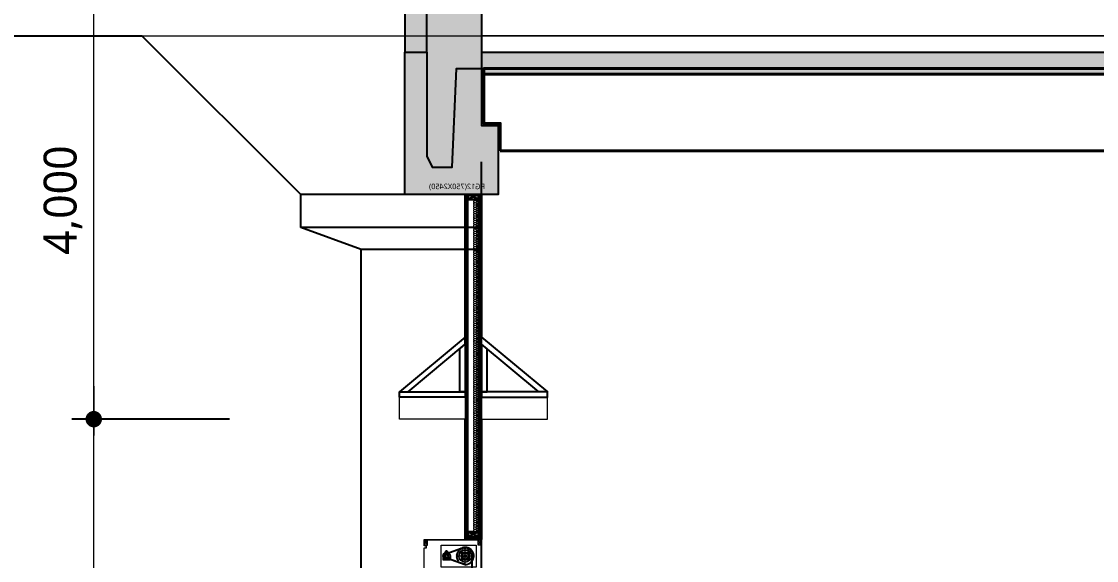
# Model space of a CAD drawing. Header units: millimetres. Extents: x 0 to 420000, y 0 to 297000.
# Drawn here: x 185313 to 195125, y 78660 to 83581 of the extents above; entities that cross this region are included whole.
import ezdxf
from ezdxf.enums import TextEntityAlignment as Align

# ---------------------------------------------------------------- set-up
doc = ezdxf.new("R2010")
doc.units = ezdxf.units.MM
doc.set_wipeout_variables(frame=1)
for name, pattern in [('CEN', [62, 60, -1, 0, -1]), ('CENTER', [2, 1.25, -0.25, 0.25, -0.25]), ('HIDDENX2', [0.75, 0.5, -0.25])]:
    doc.linetypes.add(name, pattern=pattern)
doc.layers.get('Defpoints').update_dxf_attribs({"color": 140})
for name, color, linetype in [('1', 3, 'Continuous'), ('3', 3, 'Continuous'), ('A-CONC-SOLD', 253, 'CEN'), ('CEN', 1, 'CEN'), ('SCREW2', 8, 'Continuous')]:
    doc.layers.add(name, color=color, linetype=linetype)
for name, color, linetype, lineweight in [('A-AXIS-LINE', 1, 'CEN', 15), ('A-CONC-LIN1', 2, 'Continuous', 40), ('A-CONC-LIN2', 7, 'Continuous', 25), ('A-ELEV-LIN2', 7, 'Continuous', 25), ('A-ELEV-LIN3', 8, 'Continuous', 18), ('A-WAXM-DRYW', 4, 'Continuous', 25), ('A-WAXM-PANL', 6, 'Continuous', 20), ('A-XXXX-FIN2', 6, 'Continuous', 20), ('A-XXXX-INSL2', 8, 'Continuous', 18), ('A-XXXX-STL', 3, 'Continuous', 25), ('DJ', 7, 'Continuous', 5)]:
    doc.layers.add(name, color=color, linetype=linetype, lineweight=lineweight)
doc.layers.add('A-XXXX-NPLT', color=144, linetype='Continuous', lineweight=15, plot=False)
doc.styles.add('HY울릉도L', font='')
doc.styles.add('맑은고딕', font='')
doc.styles.get('HY울릉도L').set_extended_font_data('HYwulM')
doc.styles.get('맑은고딕').set_extended_font_data('Malgun Gothic')
doc.dimstyles.new('CDIM', dxfattribs={"dimtxt": 3, "dimasz": 1.5, "dimexe": 2, "dimexo": 1, "dimgap": 1, "dimtad": 1, "dimdec": 0, "dimrnd": 0.5, "dimzin": 0, "dimdsep": 32, "dimlunit": 6, "dimtxsty": 'HY울릉도L', "dimblk1": '_CIDOT', "dimblk2": '_CIDOT', "dimsah": 1, "dimcen": 5.5, "dimclrd": 2, "dimclre": 2, "dimclrt": 7, "dimadec": 0, "dimazin": 0, "dimtfac": 1, "dimtdec": 0, "dimtix": 1, "dimtmove": 2, "dimatfit": 1, "dimldrblk": '_CIDOT', "dimfxl": 1, "dimtolj": 1, "dimtzin": 0, "dimlwd": -1, "dimarcsym": 0})

# ---------------------------------------------------------------- blocks, each defined once
blk = doc.blocks.new('axis(211208)')
at = {"layer": 'A-AXIS-LINE', "ltscale": 1000}
blk.add_line((4631788.1, -382118.7), (4955413.1, -382118.7), dxfattribs=at)
blk = doc.blocks.new('90x45x2.3t')
at = {"layer": '1'}
h = blk.add_hatch(dxfattribs=at)
h.set_pattern_fill('ANSI32', color=256, scale=0.5, style=0)
h.set_pattern_definition([(45, (21523.4563, -2132.821), (-3.367596, 3.367596), []), (45, (21525.7014, -2132.821), (-3.367596, 3.367596), [])])
h.paths.add_polyline_path([(23242.8, 726.2), (23338.2, 726.2), (23338.2, 685.8), (23242.8, 685.8)], flags=16)
edge = h.paths.add_edge_path()
edge.add_line((23242.8, 728.5), (23338.2, 728.5))
edge.add_arc((23338.2, 726.2), 2.3, 360, 450, ccw=False)
edge.add_line((23340.5, 726.2), (23340.5, 685.8))
edge.add_arc((23338.2, 685.8), 2.3, 270, 360, ccw=False)
edge.add_line((23338.2, 683.5), (23242.8, 683.5))
edge.add_arc((23242.8, 685.8), 2.3, 180, 270, ccw=False)
edge.add_line((23240.5, 685.8), (23240.5, 726.2))
edge.add_arc((23242.8, 726.2), 2.3, 90, 180, ccw=False)
for p, q in [((23242.8, 685.8), (23338.2, 726.2)), ((23242.8, 726.2), (23338.2, 685.8))]:
    blk.add_line(p, q, dxfattribs=at)
at = {"layer": '3'}
blk.add_lwpolyline([(23242.8, 728.5), (23338.2, 728.5, -0.414214), (23340.5, 726.2), (23340.5, 685.8, -0.414214), (23338.2, 683.5), (23242.8, 683.5, -0.414214), (23240.5, 685.8), (23240.5, 726.2, -0.414214)], format="xyb", close=True, dxfattribs=at)
blk.add_lwpolyline([(23242.8, 726.2), (23338.2, 726.2), (23338.2, 685.8), (23242.8, 685.8)], close=True, dxfattribs=at)
at = {"layer": 'Defpoints'}
blk.add_lwpolyline([(23240.5, 728.5), (23340.5, 728.5), (23340.5, 683.5), (23240.5, 683.5)], close=True, dxfattribs=at)
blk = doc.blocks.new('스크린방화셔터(2F)')
at = {"layer": 'A-ELEV-LIN3'}
for p, q in [((225602.9, 81362.7), (225460.5, 81309.3)), ((225606, 81356.5), (225463.7, 81303.1)), ((225583.3, 81348.7), (225581.3, 81346.7)), ((225581.3, 81346.7), (225587.2, 81336.8)), ((225583.3, 81348.7), (225593.2, 81342.7)), ((225593.2, 81356.9), (225590.9, 81355.2)), ((225590.9, 81355.2), (225595.2, 81344.5)), ((225593.2, 81356.9), (225602, 81349.4)), ((225595.2, 81344.5), (225593.2, 81342.7)), ((225604.2, 81363.4), (225601.7, 81362.1)), ((225601.7, 81362.1), (225604.3, 81350.8)), ((225604.3, 81350.8), (225602, 81349.4)), ((225604.2, 81363.4), (225611.8, 81354.6)), ((225614.2, 81355.6), (225611.8, 81354.6)), ((225616.1, 81368.1), (225613.4, 81367.2)), ((225613.4, 81367.2), (225614.2, 81355.6)), ((225616.1, 81368.1), (225622.3, 81358.2)), ((225624.8, 81358.9), (225622.3, 81358.2)), ((225625.8, 81370.4), (225624.8, 81358.9)), ((225628.6, 81370.9), (225625.8, 81370.4)), ((225628.6, 81370.9), (225633.2, 81360.2)), ((225635.8, 81360.4), (225633.2, 81360.2)), ((225638.6, 81371.6), (225635.8, 81360.4)), ((225641.4, 81371.6), (225638.6, 81371.6)), ((225640, 81217.2), (225640, 81362.8)), ((225640, 81347.9), (225642.2, 81347.9)), ((225640, 81347.2), (225642.2, 81347.2)), ((225641.4, 81371.6), (225644.2, 81360.4)), ((225646.8, 81360.2), (225644.2, 81360.4)), ((225651.4, 81370.9), (225646.8, 81360.2)), ((225654.2, 81370.4), (225651.4, 81370.9)), ((225654.2, 81370.4), (225655.2, 81358.9)), ((225657.7, 81358.2), (225655.2, 81358.9)), ((225663.9, 81368.1), (225657.7, 81358.2)), ((225666.6, 81367.2), (225663.9, 81368.1)), ((225666.6, 81367.2), (225665.8, 81355.6)), ((225668.2, 81354.6), (225665.8, 81355.6)), ((225675.8, 81363.4), (225668.2, 81354.6)), ((225678.3, 81362.1), (225675.7, 81350.8)), ((225678, 81349.4), (225675.7, 81350.8)), ((225678.3, 81362.1), (225675.8, 81363.4)), ((225686.9, 81356.9), (225678, 81349.4)), ((225689.1, 81355.2), (225684.8, 81344.5)), ((225686.8, 81342.7), (225684.8, 81344.5)), ((225696.7, 81348.7), (225686.8, 81342.7)), ((225689.1, 81355.2), (225686.9, 81356.9)), ((225698.7, 81346.7), (225692.8, 81336.8)), ((225698.7, 81346.7), (225696.7, 81348.7)), ((225435.2, 81290), (225435.2, 81259.7)), ((225441, 81270.6), (225435.2, 81264.8)), ((225440.1, 81254.9), (225500.6, 81254.9)), ((225464.7, 81335.9), (225444.6, 81313.8)), ((225451, 81260.7), (225445.2, 81254.9)), ((225448.9, 81288.3), (225455.6, 81290.3)), ((225448.9, 81288.3), (225449.3, 81285.5)), ((225449.3, 81285.5), (225456.3, 81285.7)), ((225451.4, 81300.2), (225450.2, 81297.7)), ((225450.2, 81297.7), (225456.2, 81294)), ((225451.4, 81300.2), (225458.1, 81298.2)), ((225453.2, 81277), (225457.8, 81282.2)), ((225453.2, 81277), (225455, 81274.8)), ((225455, 81274.8), (225460.8, 81278.8)), ((225456.2, 81294), (225455.6, 81290.3)), ((225456.3, 81285.7), (225457.8, 81282.2)), ((225459.9, 81308.9), (225457.5, 81307.3)), ((225457.5, 81307.3), (225460.6, 81301)), ((225460.6, 81301), (225458.1, 81298.2)), ((225459.9, 81308.9), (225464.5, 81303.5)), ((225460.8, 81278.8), (225464, 81276.7)), ((225462.9, 81269.7), (225464, 81276.7)), ((225462.9, 81269.7), (225465.6, 81269)), ((225463.3, 81334.3), (225463.3, 81324.4)), ((225468.1, 81304.5), (225464.5, 81303.5)), ((225476.1, 81338.8), (225464.7, 81338.8)), ((225464.7, 81324.7), (225464.7, 81338.8)), ((225465.6, 81269), (225468.4, 81275.4)), ((225468.9, 81311.5), (225468.1, 81304.5)), ((225468.4, 81275.4), (225472.2, 81275.4)), ((225471.8, 81311.5), (225468.9, 81311.5)), ((225640.9, 81215.3), (225470.5, 81275.3)), ((225641, 81208.4), (225470.6, 81268.4)), ((225471.8, 81311.5), (225472.7, 81304.5)), ((225475.1, 81269), (225472.2, 81275.4)), ((225476.3, 81303.5), (225472.7, 81304.5)), ((225475.1, 81269), (225477.8, 81269.7)), ((225476.1, 81324.6), (225476.1, 81338.8)), ((225476.1, 81335.7), (225496.1, 81313.8)), ((225480.8, 81308.9), (225476.3, 81303.5)), ((225476.6, 81276.7), (225479.8, 81278.7)), ((225477.8, 81269.7), (225476.6, 81276.7)), ((225477.4, 81334.3), (225477.4, 81324.4)), ((225485.7, 81274.8), (225479.8, 81278.7)), ((225483.2, 81307.3), (225480.2, 81301)), ((225482.6, 81298.1), (225480.2, 81301)), ((225483.2, 81307.3), (225480.8, 81308.9)), ((225489.3, 81300.2), (225482.6, 81298.1)), ((225482.8, 81282.2), (225484.4, 81285.6)), ((225487.5, 81277), (225482.8, 81282.2)), ((225491.4, 81285.5), (225484.4, 81285.6)), ((225490.5, 81297.7), (225484.6, 81293.9)), ((225485.1, 81290.2), (225484.6, 81293.9)), ((225491.8, 81288.3), (225485.1, 81290.2)), ((225485.7, 81274.8), (225487.5, 81277)), ((225490.5, 81297.7), (225489.3, 81300.2)), ((225489.7, 81260.7), (225495.5, 81254.9)), ((225491.4, 81285.5), (225491.8, 81288.3)), ((225499.7, 81270.6), (225505.5, 81264.8)), ((225505.5, 81290), (225505.5, 81259.7)), ((225558.4, 81291.4), (225569.6, 81294.2)), ((225558.4, 81291.4), (225558.4, 81288.6)), ((225558.4, 81288.6), (225569.6, 81285.8)), ((225559.6, 81304.2), (225559.1, 81301.4)), ((225559.1, 81301.4), (225569.8, 81296.8)), ((225559.1, 81278.6), (225569.8, 81283.2)), ((225559.1, 81278.6), (225559.6, 81275.8)), ((225559.6, 81304.2), (225571.1, 81305.2)), ((225559.6, 81275.8), (225571.1, 81274.8)), ((225562.8, 81316.6), (225561.9, 81313.9)), ((225561.9, 81313.9), (225571.8, 81307.7)), ((225561.9, 81266.1), (225571.8, 81272.3)), ((225561.9, 81266.1), (225562.8, 81263.4)), ((225562.8, 81316.6), (225574.4, 81315.8)), ((225562.8, 81263.4), (225574.4, 81264.2)), ((225567.9, 81328.3), (225566.6, 81325.8)), ((225566.6, 81325.8), (225575.4, 81318.2)), ((225566.6, 81254.2), (225575.4, 81261.8)), ((225566.6, 81254.2), (225567.9, 81251.7)), ((225712.8, 81290), (225567.2, 81290)), ((225567.9, 81328.3), (225579.2, 81325.7)), ((225567.9, 81251.7), (225579.2, 81254.3)), ((225569.8, 81296.8), (225569.6, 81294.2)), ((225569.6, 81285.8), (225569.8, 81283.2)), ((225571.8, 81307.7), (225571.1, 81305.2)), ((225571.1, 81274.8), (225571.8, 81272.3)), ((225574.8, 81339.1), (225573.1, 81336.8)), ((225573.1, 81336.8), (225580.6, 81328)), ((225573.1, 81243.1), (225580.6, 81252)), ((225575.4, 81318.2), (225574.4, 81315.8)), ((225574.4, 81264.2), (225575.4, 81261.8)), ((225574.8, 81339.1), (225585.5, 81334.8)), ((225580.6, 81328), (225579.2, 81325.7)), ((225579.2, 81254.3), (225580.6, 81252)), ((225582.8, 81290), (225582.1, 81290)), ((225587.2, 81336.8), (225585.5, 81334.8)), ((225604.8, 81318.1), (225604.8, 81261.8)), ((225604.8, 81315.2), (225612.2, 81307.8)), ((225612.2, 81272.2), (225604.8, 81264.8)), ((225611.9, 81325.2), (225668.1, 81325.2)), ((225611.9, 81254.8), (225668.1, 81254.8)), ((225614.8, 81325.2), (225622.2, 81317.8)), ((225622.2, 81262.2), (225614.8, 81254.8)), ((225629.5, 81290.6), (225640.6, 81279.5)), ((225630.5, 81294.6), (225644.5, 81280.5)), ((225632.5, 81297.5), (225647.5, 81282.5)), ((225635.5, 81299.5), (225649.5, 81285.4)), ((225650.5, 81289.4), (225639.4, 81300.5)), ((225665.2, 81325.2), (225657.8, 81317.8)), ((225657.8, 81262.2), (225665.2, 81254.8)), ((225675.2, 81315.2), (225667.8, 81307.8)), ((225667.8, 81272.2), (225675.2, 81264.8)), ((225675.2, 81318.1), (225675.2, 81261.8)), ((225694.5, 81334.8), (225692.8, 81336.8)), ((225705.2, 81339.1), (225694.5, 81334.8)), ((225706.9, 81336.8), (225699.4, 81328)), ((225700.8, 81325.7), (225699.4, 81328)), ((225699.4, 81252), (225700.8, 81254.3)), ((225706.9, 81243.1), (225699.4, 81252)), ((225712.1, 81328.3), (225700.8, 81325.7)), ((225712.1, 81251.7), (225700.8, 81254.3)), ((225713.4, 81325.8), (225704.6, 81318.2)), ((225705.6, 81315.8), (225704.6, 81318.2)), ((225704.6, 81261.8), (225705.6, 81264.2)), ((225713.4, 81254.2), (225704.6, 81261.8)), ((225706.9, 81336.8), (225705.2, 81339.1)), ((225717.2, 81316.6), (225705.6, 81315.8)), ((225717.2, 81263.4), (225705.6, 81264.2)), ((225718.1, 81313.9), (225708.2, 81307.7)), ((225708.9, 81305.2), (225708.2, 81307.7)), ((225708.2, 81272.3), (225708.9, 81274.8)), ((225718.1, 81266.1), (225708.2, 81272.3)), ((225720.4, 81304.2), (225708.9, 81305.2)), ((225720.4, 81275.8), (225708.9, 81274.8)), ((225720.9, 81301.4), (225710.2, 81296.8)), ((225710.4, 81294.2), (225710.2, 81296.8)), ((225710.2, 81283.2), (225710.4, 81285.8)), ((225720.9, 81278.6), (225710.2, 81283.2)), ((225721.6, 81291.4), (225710.4, 81294.2)), ((225721.6, 81288.6), (225710.4, 81285.8)), ((225713.4, 81325.8), (225712.1, 81328.3)), ((225712.1, 81251.7), (225713.4, 81254.2)), ((225718.1, 81313.9), (225717.2, 81316.6)), ((225717.2, 81263.4), (225718.1, 81266.1)), ((225720.9, 81301.4), (225720.4, 81304.2)), ((225720.4, 81275.8), (225720.9, 81278.6)), ((225721.6, 81288.6), (225721.6, 81291.4))]:
    blk.add_line(p, q, dxfattribs=at)
blk.add_lwpolyline([(225420, 81390), (225740, 81390), (225740, 81190), (225420, 81190)], close=True, dxfattribs=at)
for centre, radius in [((225640, 81290), 57.2), ((225640, 81290), 55), ((225470.3, 81290), 35.1), ((225441.5, 81261.2), 4.16), ((225470.3, 81290), 30.4), ((225470.3, 81290), 10.3), ((225470.3, 81330.7), 4.16), ((225499.2, 81261.2), 4.16), ((225613.6, 81316.4), 5.28), ((225613.6, 81263.6), 5.28), ((225640, 81290), 28.1), ((225640, 81290), 14.2), ((225640, 81290), 10.6), ((225666.4, 81316.4), 5.28), ((225666.4, 81263.6), 5.28)]:
    blk.add_circle(centre, radius, dxfattribs=at)
for centre, radius, start, end in [((225640, 81290), 58, 90, 180), ((225640, 81290), 57.3, 90, 180), ((225640, 81290), 81.6, 270.66762, 117.05792), ((225640, 81290), 74.7, 270.66506, 117.06048), ((225642.2, 81287.2), 60.7, 0, 90), ((225642.2, 81287.2), 60, 0, 90), ((225470.3, 81290), 46.4, 220.779, 229.221), ((225470.3, 81290), 21.6, 117.03036, 270.6943), ((225470.3, 81290), 14.7, 117.03036, 270.6943), ((225470.3, 81290), 46.4, 310.779, 319.221), ((225611.9, 81318.1), 7.04, 90, 180), ((225611.9, 81261.8), 7.04, 180, 270), ((225607.2, 81302.8), 7.04, 338.57818, 45), ((225607.2, 81277.1), 7.04, 315, 21.42182), ((225627.2, 81322.7), 7.04, 225, 291.42182), ((225627.2, 81257.2), 7.04, 68.57818, 135), ((225652.9, 81322.7), 7.04, 248.57818, 315), ((225652.9, 81257.2), 7.04, 45, 111.42182), ((225672.8, 81302.8), 7.04, 135, 201.42182), ((225672.8, 81277.1), 7.04, 158.57818, 225), ((225668.1, 81318.1), 7.04, 0, 90), ((225668.1, 81261.8), 7.04, 270, 0)]:
    blk.add_arc(centre, radius, start, end, dxfattribs=at)
at = {"layer": 'A-WAXM-DRYW'}
for p, q in [((225640, 81440), (225640, 84590)), ((225652.5, 81452.5), (225652.5, 84590)), ((225665, 81498.7), (225665, 84590)), ((225765, 81500), (225765, 84590)), ((225777.5, 84590), (225777.5, 81465)), ((225790, 84590), (225790, 81440)), ((225790, 81452.5), (225640, 81452.5)), ((225790, 81440), (225640, 81440)), ((225777.5, 81465), (225652.5, 81465)), ((225777.5, 81465), (225777.5, 81452.5))]:
    blk.add_line(p, q, dxfattribs=at)
at = {"layer": 'A-XXXX-INSL2'}
blk.add_lwpolyline([(225715, 84545, 0.508699), (225727.1, 84536.2), (225752.9, 84543.8, -1.37259), (225752.9, 84526.2), (225727.1, 84533.8, 1.37259), (225727.1, 84516.2), (225752.9, 84523.8, -1.37259), (225752.9, 84506.2), (225727.1, 84513.8, 1.37259), (225727.1, 84496.2), (225752.9, 84503.8, -1.37259), (225752.9, 84486.2), (225727.1, 84493.8, 1.37259), (225727.1, 84476.2), (225752.9, 84483.8, -1.37259), (225752.9, 84466.2), (225727.1, 84473.8, 1.37259), (225727.1, 84456.2), (225752.9, 84463.8, -1.37259), (225752.9, 84446.2), (225727.1, 84453.8, 1.37259), (225727.1, 84436.2), (225752.9, 84443.8, -1.37259), (225752.9, 84426.2), (225727.1, 84433.8, 1.37259), (225727.1, 84416.2), (225752.9, 84423.8, -1.37259), (225752.9, 84406.2), (225727.1, 84413.8, 1.37259), (225727.1, 84396.2), (225752.9, 84403.8, -1.37259), (225752.9, 84386.2), (225727.1, 84393.8, 1.37259), (225727.1, 84376.2), (225752.9, 84383.8, -1.37259), (225752.9, 84366.2), (225727.1, 84373.8, 1.37259), (225727.1, 84356.2), (225752.9, 84363.8, -1.37259), (225752.9, 84346.2), (225727.1, 84353.8, 1.37259), (225727.1, 84336.2), (225752.9, 84343.8, -1.37259), (225752.9, 84326.2), (225727.1, 84333.8, 1.37259), (225727.1, 84316.2), (225752.9, 84323.8, -1.37259), (225752.9, 84306.2), (225727.1, 84313.8, 1.37259), (225727.1, 84296.2), (225752.9, 84303.8, -1.37259), (225752.9, 84286.2), (225727.1, 84293.8, 1.37259), (225727.1, 84276.2), (225752.9, 84283.8, -1.37259), (225752.9, 84266.2), (225727.1, 84273.8, 1.37259), (225727.1, 84256.2), (225752.9, 84263.8, -1.37259), (225752.9, 84246.2), (225727.1, 84253.8, 1.37259), (225727.1, 84236.2), (225752.9, 84243.8, -1.37259), (225752.9, 84226.2), (225727.1, 84233.8, 1.37259), (225727.1, 84216.2), (225752.9, 84223.8, -1.37259), (225752.9, 84206.2), (225727.1, 84213.8, 1.37259), (225727.1, 84196.2), (225752.9, 84203.8, -1.37259), (225752.9, 84186.2), (225727.1, 84193.8, 1.37259), (225727.1, 84176.2), (225752.9, 84183.8, -1.37259), (225752.9, 84166.2), (225727.1, 84173.8, 1.37259), (225727.1, 84156.2), (225752.9, 84163.8, -1.37259), (225752.9, 84146.2), (225727.1, 84153.8, 1.37259), (225727.1, 84136.2), (225752.9, 84143.8, -1.37259), (225752.9, 84126.2), (225727.1, 84133.8, 1.37259), (225727.1, 84116.2), (225752.9, 84123.8, -1.37259), (225752.9, 84106.2), (225727.1, 84113.8, 1.37259), (225727.1, 84096.2), (225752.9, 84103.8, -1.37259), (225752.9, 84086.2), (225727.1, 84093.8, 1.37259), (225727.1, 84076.2), (225752.9, 84083.8, -1.37259), (225752.9, 84066.2), (225727.1, 84073.8, 1.37259), (225727.1, 84056.2), (225752.9, 84063.8, -1.37259), (225752.9, 84046.2), (225727.1, 84053.8, 1.37259), (225727.1, 84036.2), (225752.9, 84043.8, -1.37259), (225752.9, 84026.2), (225727.1, 84033.8, 1.37259), (225727.1, 84016.2), (225752.9, 84023.8, -1.37259), (225752.9, 84006.2), (225727.1, 84013.8, 1.37259), (225727.1, 83996.2), (225752.9, 84003.8, -1.37259), (225752.9, 83986.2), (225727.1, 83993.8, 1.37259), (225727.1, 83976.2), (225752.9, 83983.8, -1.37259), (225752.9, 83966.2), (225727.1, 83973.8, 1.37259), (225727.1, 83956.2), (225752.9, 83963.8, -1.37259), (225752.9, 83946.2), (225727.1, 83953.8, 1.37259), (225727.1, 83936.2), (225752.9, 83943.8, -1.37259), (225752.9, 83926.2), (225727.1, 83933.8, 1.37259), (225727.1, 83916.2), (225752.9, 83923.8, -1.37259), (225752.9, 83906.2), (225727.1, 83913.8, 1.37259), (225727.1, 83896.2), (225752.9, 83903.8, -1.37259), (225752.9, 83886.2), (225727.1, 83893.8, 1.37259), (225727.1, 83876.2), (225752.9, 83883.8, -1.37259), (225752.9, 83866.2), (225727.1, 83873.8, 1.37259), (225727.1, 83856.2), (225752.9, 83863.8, -1.37259), (225752.9, 83846.2), (225727.1, 83853.8, 1.37259), (225727.1, 83836.2), (225752.9, 83843.8, -1.37259), (225752.9, 83826.2), (225727.1, 83833.8, 1.37259), (225727.1, 83816.2), (225752.9, 83823.8, -1.37259), (225752.9, 83806.2), (225727.1, 83813.8, 1.37259), (225727.1, 83796.2), (225752.9, 83803.8, -1.37259), (225752.9, 83786.2), (225727.1, 83793.8, 1.37259), (225727.1, 83776.2), (225752.9, 83783.8, -1.37259), (225752.9, 83766.2), (225727.1, 83773.8, 1.37259), (225727.1, 83756.2), (225752.9, 83763.8, -1.37259), (225752.9, 83746.2), (225727.1, 83753.8, 1.37259), (225727.1, 83736.2), (225752.9, 83743.8, -1.37259), (225752.9, 83726.2), (225727.1, 83733.8, 1.37259), (225727.1, 83716.2), (225752.9, 83723.8, -1.37259), (225752.9, 83706.2), (225727.1, 83713.8, 1.37259), (225727.1, 83696.2), (225752.9, 83703.8, -1.37259), (225752.9, 83686.2), (225727.1, 83693.8, 1.37259), (225727.1, 83676.2), (225752.9, 83683.8, -1.37259), (225752.9, 83666.2), (225727.1, 83673.8, 1.37259), (225727.1, 83656.2), (225752.9, 83663.8, -1.37259), (225752.9, 83646.2), (225727.1, 83653.8, 1.37259), (225727.1, 83636.2), (225752.9, 83643.8, -1.37259), (225752.9, 83626.2), (225727.1, 83633.8, 1.37259), (225727.1, 83616.2), (225752.9, 83623.8, -1.37259), (225752.9, 83606.2), (225727.1, 83613.8, 1.37259), (225727.1, 83596.2), (225752.9, 83603.8, -1.37259), (225752.9, 83586.2), (225727.1, 83593.8, 1.37259), (225727.1, 83576.2), (225752.9, 83583.8, -1.37259), (225752.9, 83566.2), (225727.1, 83573.8, 1.37259), (225727.1, 83556.2), (225752.9, 83563.8, -1.37259), (225752.9, 83546.2), (225727.1, 83553.8, 1.37259), (225727.1, 83536.2), (225752.9, 83543.8, -1.37259), (225752.9, 83526.2), (225727.1, 83533.8, 1.37259), (225727.1, 83516.2), (225752.9, 83523.8, -1.37259), (225752.9, 83506.2), (225727.1, 83513.8, 1.37259), (225727.1, 83496.2), (225752.9, 83503.8, -1.37259), (225752.9, 83486.2), (225727.1, 83493.8, 1.37259), (225727.1, 83476.2), (225752.9, 83483.8, -1.37259), (225752.9, 83466.2), (225727.1, 83473.8, 1.37259), (225727.1, 83456.2), (225752.9, 83463.8, -1.37259), (225752.9, 83446.2), (225727.1, 83453.8, 1.37259), (225727.1, 83436.2), (225752.9, 83443.8, -1.37259), (225752.9, 83426.2), (225727.1, 83433.8, 1.37259), (225727.1, 83416.2), (225752.9, 83423.8, -1.37259), (225752.9, 83406.2), (225727.1, 83413.8, 1.37259), (225727.1, 83396.2), (225752.9, 83403.8, -1.37259), (225752.9, 83386.2), (225727.1, 83393.8, 1.37259), (225727.1, 83376.2), (225752.9, 83383.8, -1.37259), (225752.9, 83366.2), (225727.1, 83373.8, 1.37259), (225727.1, 83356.2), (225752.9, 83363.8, -1.37259), (225752.9, 83346.2), (225727.1, 83353.8, 1.37259), (225727.1, 83336.2), (225752.9, 83343.8, -1.37259), (225752.9, 83326.2), (225727.1, 83333.8, 1.37259), (225727.1, 83316.2), (225752.9, 83323.8, -1.37259), (225752.9, 83306.2), (225727.1, 83313.8, 1.37259), (225727.1, 83296.2), (225752.9, 83303.8, -1.37259), (225752.9, 83286.2), (225727.1, 83293.8, 1.37259), (225727.1, 83276.2), (225752.9, 83283.8, -1.37259), (225752.9, 83266.2), (225727.1, 83273.8, 1.37259), (225727.1, 83256.2), (225752.9, 83263.8, -1.37259), (225752.9, 83246.2), (225727.1, 83253.8, 1.37259), (225727.1, 83236.2), (225752.9, 83243.8, -1.37259), (225752.9, 83226.2), (225727.1, 83233.8, 1.37259), (225727.1, 83216.2), (225752.9, 83223.8, -1.37259), (225752.9, 83206.2), (225727.1, 83213.8, 1.37259), (225727.1, 83196.2), (225752.9, 83203.8, -1.37259), (225752.9, 83186.2), (225727.1, 83193.8, 1.37259), (225727.1, 83176.2), (225752.9, 83183.8, -1.37259), (225752.9, 83166.2), (225727.1, 83173.8, 1.37259), (225727.1, 83156.2), (225752.9, 83163.8, -1.37259), (225752.9, 83146.2), (225727.1, 83153.8, 1.37259), (225727.1, 83136.2), (225752.9, 83143.8, -1.37259), (225752.9, 83126.2), (225727.1, 83133.8, 1.37259), (225727.1, 83116.2), (225752.9, 83123.8, -1.37259), (225752.9, 83106.2), (225727.1, 83113.8, 1.37259), (225727.1, 83096.2), (225752.9, 83103.8, -1.37259), (225752.9, 83086.2), (225727.1, 83093.8, 1.37259), (225727.1, 83076.2), (225752.9, 83083.8, -1.37259), (225752.9, 83066.2), (225727.1, 83073.8, 1.37259), (225727.1, 83056.2), (225752.9, 83063.8, -1.37259), (225752.9, 83046.2), (225727.1, 83053.8, 1.37259), (225727.1, 83036.2), (225752.9, 83043.8, -1.37259), (225752.9, 83026.2), (225727.1, 83033.8, 1.37259), (225727.1, 83016.2), (225752.9, 83023.8, -1.37259), (225752.9, 83006.2), (225727.1, 83013.8, 1.37259), (225727.1, 82996.2), (225752.9, 83003.8, -1.37259), (225752.9, 82986.2), (225727.1, 82993.8, 1.37259), (225727.1, 82976.2), (225752.9, 82983.8, -1.37259), (225752.9, 82966.2), (225727.1, 82973.8, 1.37259), (225727.1, 82956.2), (225752.9, 82963.8, -1.37259), (225752.9, 82946.2), (225727.1, 82953.8, 1.37259), (225727.1, 82936.2), (225752.9, 82943.8, -1.37259), (225752.9, 82926.2), (225727.1, 82933.8, 1.37259), (225727.1, 82916.2), (225752.9, 82923.8, -1.37259), (225752.9, 82906.2), (225727.1, 82913.8, 1.37259), (225727.1, 82896.2), (225752.9, 82903.8, -1.37259), (225752.9, 82886.2), (225727.1, 82893.8, 1.37259), (225727.1, 82876.2), (225752.9, 82883.8, -1.37259), (225752.9, 82866.2), (225727.1, 82873.8, 1.37259), (225727.1, 82856.2), (225752.9, 82863.8, -1.37259), (225752.9, 82846.2), (225727.1, 82853.8, 1.37259), (225727.1, 82836.2), (225752.9, 82843.8, -1.37259), (225752.9, 82826.2), (225727.1, 82833.8, 1.37259), (225727.1, 82816.2), (225752.9, 82823.8, -1.37259), (225752.9, 82806.2), (225727.1, 82813.8, 1.37259), (225727.1, 82796.2), (225752.9, 82803.8, -1.37259), (225752.9, 82786.2), (225727.1, 82793.8, 1.37259), (225727.1, 82776.2), (225752.9, 82783.8, -1.37259), (225752.9, 82766.2), (225727.1, 82773.8, 1.37259), (225727.1, 82756.2), (225752.9, 82763.8, -1.37259), (225752.9, 82746.2), (225727.1, 82753.8, 1.37259), (225727.1, 82736.2), (225752.9, 82743.8, -1.37259), (225752.9, 82726.2), (225727.1, 82733.8, 1.37259), (225727.1, 82716.2), (225752.9, 82723.8, -1.37259), (225752.9, 82706.2), (225727.1, 82713.8, 1.37259), (225727.1, 82696.2), (225752.9, 82703.8, -1.37259), (225752.9, 82686.2), (225727.1, 82693.8, 1.37259), (225727.1, 82676.2), (225752.9, 82683.8, -1.37259), (225752.9, 82666.2), (225727.1, 82673.8, 1.37259), (225727.1, 82656.2), (225752.9, 82663.8, -1.37259), (225752.9, 82646.2), (225727.1, 82653.8, 1.37259), (225727.1, 82636.2), (225752.9, 82643.8, -1.37259), (225752.9, 82626.2), (225727.1, 82633.8, 1.37259), (225727.1, 82616.2), (225752.9, 82623.8, -1.37259), (225752.9, 82606.2), (225727.1, 82613.8, 1.37259), (225727.1, 82596.2), (225752.9, 82603.8, -1.37259), (225752.9, 82586.2), (225727.1, 82593.8, 1.37259), (225727.1, 82576.2), (225752.9, 82583.8, -1.37259), (225752.9, 82566.2), (225727.1, 82573.8, 1.37259), (225727.1, 82556.2), (225752.9, 82563.8, -1.37259), (225752.9, 82546.2), (225727.1, 82553.8, 1.37259), (225727.1, 82536.2), (225752.9, 82543.8, -1.37259), (225752.9, 82526.2), (225727.1, 82533.8, 1.37259), (225727.1, 82516.2), (225752.9, 82523.8, -1.37259), (225752.9, 82506.2), (225727.1, 82513.8, 1.37259), (225727.1, 82496.2), (225752.9, 82503.8, -1.37259), (225752.9, 82486.2), (225727.1, 82493.8, 1.37259), (225727.1, 82476.2), (225752.9, 82483.8, -1.37259), (225752.9, 82466.2), (225727.1, 82473.8, 1.37259), (225727.1, 82456.2), (225752.9, 82463.8, -1.37259), (225752.9, 82446.2), (225727.1, 82453.8, 1.37259), (225727.1, 82436.2), (225752.9, 82443.8, -1.37259), (225752.9, 82426.2), (225727.1, 82433.8, 1.37259), (225727.1, 82416.2), (225752.9, 82423.8, -1.37259), (225752.9, 82406.2), (225727.1, 82413.8, 1.37259), (225727.1, 82396.2), (225752.9, 82403.8, -1.37259), (225752.9, 82386.2), (225727.1, 82393.8, 1.37259), (225727.1, 82376.2), (225752.9, 82383.8, -1.37259), (225752.9, 82366.2), (225727.1, 82373.8, 1.37259), (225727.1, 82356.2), (225752.9, 82363.8, -1.37259), (225752.9, 82346.2), (225727.1, 82353.8, 1.37259), (225727.1, 82336.2), (225752.9, 82343.8, -1.37259), (225752.9, 82326.2), (225727.1, 82333.8, 1.37259), (225727.1, 82316.2), (225752.9, 82323.8, -1.37259), (225752.9, 82306.2), (225727.1, 82313.8, 1.37259), (225727.1, 82296.2), (225752.9, 82303.8, -1.37259), (225752.9, 82286.2), (225727.1, 82293.8, 1.37259), (225727.1, 82276.2), (225752.9, 82283.8, -1.37259), (225752.9, 82266.2), (225727.1, 82273.8, 1.37259), (225727.1, 82256.2), (225752.9, 82263.8, -1.37259), (225752.9, 82246.2), (225727.1, 82253.8, 1.37259), (225727.1, 82236.2), (225752.9, 82243.8, -1.37259), (225752.9, 82226.2), (225727.1, 82233.8, 1.37259), (225727.1, 82216.2), (225752.9, 82223.8, -1.37259), (225752.9, 82206.2), (225727.1, 82213.8, 1.37259), (225727.1, 82196.2), (225752.9, 82203.8, -1.37259), (225752.9, 82186.2), (225727.1, 82193.8, 1.37259), (225727.1, 82176.2), (225752.9, 82183.8, -1.37259), (225752.9, 82166.2), (225727.1, 82173.8, 1.37259), (225727.1, 82156.2), (225752.9, 82163.8, -1.37259), (225752.9, 82146.2), (225727.1, 82153.8, 1.37259), (225727.1, 82136.2), (225752.9, 82143.8, -1.37259), (225752.9, 82126.2), (225727.1, 82133.8, 1.37259), (225727.1, 82116.2), (225752.9, 82123.8, -1.37259), (225752.9, 82106.2), (225727.1, 82113.8, 1.37259), (225727.1, 82096.2), (225752.9, 82103.8, -1.37259), (225752.9, 82086.2), (225727.1, 82093.8, 1.37259), (225727.1, 82076.2), (225752.9, 82083.8, -1.37259), (225752.9, 82066.2), (225727.1, 82073.8, 1.37259), (225727.1, 82056.2), (225752.9, 82063.8, -1.37259), (225752.9, 82046.2), (225727.1, 82053.8, 1.37259), (225727.1, 82036.2), (225752.9, 82043.8, -1.37259), (225752.9, 82026.2), (225727.1, 82033.8, 1.37259), (225727.1, 82016.2), (225752.9, 82023.8, -1.37259), (225752.9, 82006.2), (225727.1, 82013.8, 1.37259), (225727.1, 81996.2), (225752.9, 82003.8, -1.37259), (225752.9, 81986.2), (225727.1, 81993.8, 1.37259), (225727.1, 81976.2), (225752.9, 81983.8, -1.37259), (225752.9, 81966.2), (225727.1, 81973.8, 1.37259), (225727.1, 81956.2), (225752.9, 81963.8, -1.37259), (225752.9, 81946.2), (225727.1, 81953.8, 1.37259), (225727.1, 81936.2), (225752.9, 81943.8, -1.37259), (225752.9, 81926.2), (225727.1, 81933.8, 1.37259), (225727.1, 81916.2), (225752.9, 81923.8, -1.37259), (225752.9, 81906.2), (225727.1, 81913.8, 1.37259), (225727.1, 81896.2), (225752.9, 81903.8, -1.37259), (225752.9, 81886.2), (225727.1, 81893.8, 1.37259), (225727.1, 81876.2), (225752.9, 81883.8, -1.37259), (225752.9, 81866.2), (225727.1, 81873.8, 1.37259), (225727.1, 81856.2), (225752.9, 81863.8, -1.37259), (225752.9, 81846.2), (225727.1, 81853.8, 1.37259), (225727.1, 81836.2), (225752.9, 81843.8, -1.37259), (225752.9, 81826.2), (225727.1, 81833.8, 1.37259), (225727.1, 81816.2), (225752.9, 81823.8, -1.37259), (225752.9, 81806.2), (225727.1, 81813.8, 1.37259), (225727.1, 81796.2), (225752.9, 81803.8, -1.37259), (225752.9, 81786.2), (225727.1, 81793.8, 1.37259), (225727.1, 81776.2), (225752.9, 81783.8, -1.37259), (225752.9, 81766.2), (225727.1, 81773.8, 1.37259), (225727.1, 81756.2), (225752.9, 81763.8, -1.37259), (225752.9, 81746.2), (225727.1, 81753.8, 1.37259), (225727.1, 81736.2), (225752.9, 81743.8, -1.37259), (225752.9, 81726.2), (225727.1, 81733.8, 1.37259), (225727.1, 81716.2), (225752.9, 81723.8, -1.37259), (225752.9, 81706.2), (225727.1, 81713.8, 1.37259), (225727.1, 81696.2), (225752.9, 81703.8, -1.37259), (225752.9, 81686.2), (225727.1, 81693.8, 1.37259), (225727.1, 81676.2), (225752.9, 81683.8, -1.37259), (225752.9, 81666.2), (225727.1, 81673.8, 1.37259), (225727.1, 81656.2), (225752.9, 81663.8, -1.37259), (225752.9, 81646.2), (225727.1, 81653.8, 1.37259), (225727.1, 81636.2), (225752.9, 81643.8, -1.37259), (225752.9, 81626.2), (225727.1, 81633.8, 1.37259), (225727.1, 81616.2), (225752.9, 81623.8, -1.37259), (225752.9, 81606.2), (225727.1, 81613.8, 1.37259), (225727.1, 81596.2), (225752.9, 81603.8, -1.37259), (225752.9, 81586.2), (225727.1, 81593.8, 1.37259), (225727.1, 81576.2), (225752.9, 81583.8, -1.37259), (225752.9, 81566.2), (225727.1, 81573.8, 1.37259), (225727.1, 81556.2), (225752.9, 81563.8, -1.37259), (225752.9, 81546.2), (225727.1, 81553.8, 1.37259), (225727.1, 81536.2), (225752.9, 81543.8, -1.37259), (225752.9, 81526.2), (225727.1, 81533.8, 1.37259), (225727.1, 81516.2), (225752.9, 81523.8, -0.471828), (225765, 81515)], format="xyb", dxfattribs=at)
at = {"layer": 'CEN', "color": 1, "linetype": 'CENTER'}
blk.add_line((225702.5, 77040), (225702.5, 81319.7), dxfattribs=at)
at = {"layer": 'DJ', "color": 8, "linetype": 'HIDDENX2'}
for p, q in [((225268.7, 81391.3), (225293.7, 81436.3)), ((225268.7, 81436.3), (225293.7, 81391.3)), ((225761.3, 81391.3), (225786.3, 81436.3)), ((225761.3, 81436.3), (225786.3, 81391.3))]:
    blk.add_line(p, q, dxfattribs=at)
at = {"layer": 'DJ', "color": 4}
for p, q in [((225702.2, 77041.5), (225702.2, 81287.2)), ((225702.9, 77041.5), (225702.9, 81287.2))]:
    blk.add_line(p, q, dxfattribs=at)
blk.add_lwpolyline([(225265, 81115), (225265, 81365), (225285, 81365), (225285, 81385), (225265, 81385), (225265, 81440), (225790, 81440), (225790, 81040)], dxfattribs=at)
at = {"layer": 'DJ', "color": 5}
blk.add_lwpolyline([(225266.2, 81438.8), (225266.2, 81388.8), (225296.2, 81388.8), (225296.2, 81438.8)], close=True, dxfattribs=at)
at = {"layer": 'DJ', "color": 8}
for points in [[(225654, 81091.7), (225663.8, 81074.7), (225663.8, 81041.2), (225611.2, 81041.2), (225611.2, 81061.2), (225588.8, 81061.2), (225588.8, 81041.2), (225341.2, 81041.2), (225341.2, 81061.2), (225318.8, 81061.2), (225318.8, 81041.2), (225266.2, 81041.2), (225266.2, 81093.8), (225286.2, 81093.8), (225286.2, 81116.2), (225266.2, 81116.2), (225266.2, 81363.8), (225286.2, 81363.8), (225286.2, 81386.2), (225266.2, 81386.2), (225266.2, 81438.8), (225788.8, 81438.8)], [(225788.8, 81438.8), (225788.8, 81041.2), (225741.2, 81041.2), (225741.2, 81074.7), (225751, 81091.7)]]:
    blk.add_lwpolyline(points, dxfattribs=at)
at = {"layer": 'DJ', "color": 5}
blk.add_lwpolyline([(225788.8, 81388.8), (225758.8, 81388.8), (225758.8, 81438.8)], dxfattribs=at)
at = {"layer": 'DJ', "color": 8, "linetype": 'HIDDENX2'}
for points in [[(225268.7, 81436.3), (225268.7, 81391.3), (225293.7, 81391.3), (225293.7, 81436.3)], [(225761.3, 81436.3), (225761.3, 81391.3), (225786.3, 81391.3), (225786.3, 81436.3)]]:
    blk.add_lwpolyline(points, close=True, dxfattribs=at)
at = {"layer": 'SCREW2', "xscale": -1}
for p in [(249005.5, 83861.5), (249005.5, 80781.5)]:
    blk.add_blockref('90x45x2.3t', p, dxfattribs=at)
blk = doc.blocks.new('DTS2_2')
at = {"layer": 'A-CONC-SOLD'}
h = blk.add_hatch(color=256, dxfattribs=at)
h.dxf.hatch_style = 1
h.paths.add_polyline_path([(12500, 0), (12500, -150), (320, -150), (320, 0)])
h = blk.add_hatch(color=256, dxfattribs=at)
h.dxf.hatch_style = 1
h.paths.add_polyline_path([(12480, -150), (12480, -200), (320, -200), (320, -150)])
at = {"layer": 'A-CONC-LIN1'}
blk.add_line((12480, -200), (320, -200), dxfattribs=at)
at = {"layer": 'A-CONC-LIN1', "color": 2}
blk.add_lwpolyline([(12330, -900), (470, -900), (470, -650), (320, -650), (320, -150), (12480, -150), (12480, -650), (12330, -650)], close=True, dxfattribs=at)
at = {"layer": 'A-CONC-LIN2'}
blk.add_line((12500, 0), (320, 0), dxfattribs=at)
blk = doc.blocks.new('PG12')
at = {"layer": 'A-CONC-SOLD'}
h = blk.add_hatch(color=256, dxfattribs=at)
h.dxf.hatch_style = 1
h.paths.add_polyline_path([(275, 2280), (475, 2280), (475, 1300), (275, 1300)], flags=17)
h.paths.add_polyline_path([(275, 1300), (475, 1300), (475, 0), (-375, 0), (-375, 630), (-225, 630), (-225, 1150), (5, 1150), (45, 250), (225, 250), (275, 350)])
h.paths.add_polyline_path([(-225, 2450), (475, 2450), (475, 2280), (275, 2280), (275, 1300), (275, 350), (225, 250), (45, 250), (5, 1150), (-225, 1150)])
at = {"color": 2, "ltscale": 2}
for points in [[(275, 2280), (475, 2280), (475, 1300), (275, 1300)], [(-225, 1150), (-225, 630), (-375, 630), (-375, 0), (475, 0), (475, 1300), (275, 1300), (275, 350), (225, 250), (45, 250), (5, 1150)]]:
    blk.add_lwpolyline(points, close=True, dxfattribs=at)
at = {"layer": 'A-ELEV-LIN2'}
blk.add_lwpolyline([(475, 2450), (-225, 2450), (-225, 1150)], dxfattribs=at)
at = {"layer": 'A-XXXX-NPLT'}
blk.add_lwpolyline([(475, 0), (-375, 0), (-375, 630), (-225, 630), (-225, 2450), (475, 2450)], close=True, dxfattribs=at)
at = {"layer": 'A-XXXX-NPLT', "style": '맑은고딕'}
blk.add_text('PG12(750X2450)', height=50, dxfattribs=at).set_placement((0, 69.9), align=Align.MIDDLE)
blk = doc.blocks.new('기준층')
at = {"layer": 'A-ELEV-LIN2'}
for p, q in [((4749423.8, -402118.7), (4756723.8, -402118.7)), ((4758173.8, -403568.7), (4756723.8, -402118.7)), ((4759823.8, -411118.7), (4759823.8, -403268.7)), ((4759823.8, -403568.7), (4758173.8, -403568.7)), ((4758173.8, -403868.7), (4758173.8, -403568.7)), ((4759823.8, -403868.7), (4758173.8, -403868.7)), ((4758723.8, -404068.7), (4758173.8, -403868.7)), ((4758723.8, -411118.7), (4758723.8, -404068.7)), ((4759823.8, -404068.7), (4758723.8, -404068.7))]:
    blk.add_line(p, q, dxfattribs=at)
at = {"layer": 'A-XXXX-FIN2'}
blk.add_lwpolyline([(4800823.8, -402118.7), (4759823.8, -402118.7)], dxfattribs=at)
at = {"xscale": -1}
for name, p in [('PG12', (4759598.8, -403568.7)), ('DTS2_2', (4772323.8, -402268.7))]:
    blk.add_blockref(name, p, dxfattribs=at)
at = {"layer": 'A-CONC-LIN1'}
blk.add_blockref('스크린방화셔터(2F)', (4534033.8, -488158.7), dxfattribs=at)
blk = doc.blocks.new('가림막(210906)')
blk.add_wipeout([(0, 750), (-600, 250), (-521.9, 250), (0, 684.9)])
blk.add_wipeout([(0, 200), (-600, 200), (-600, 250), (0, 250)])
for points in [[(-50, 250), (-50, 643.2), (0, 684.9), (0, 250)], [(0, 0), (-600, 0), (-600, 200), (0, 200)]]:
    blk.add_wipeout(points)
at = {"layer": 'A-WAXM-PANL'}
blk.add_lwpolyline([(0, 0), (-600, 0), (-600, 200), (0, 200)], close=True, dxfattribs=at)
at = {"layer": 'A-XXXX-STL'}
for points in [[(0, 750), (-600, 250), (-521.9, 250), (0, 684.9)], [(-50, 250), (-50, 643.2), (0, 684.9), (0, 250)], [(0, 200), (-600, 200), (-600, 250), (0, 250)]]:
    blk.add_lwpolyline(points, close=True, dxfattribs=at)
blk = doc.blocks.new('_CIDOT')
at = {"color": 0, "linetype": 'ByBlock'}
blk.add_line((2, 0), (-1, 0), dxfattribs=at)
at = {"color": 0, "linetype": 'ByBlock', "const_width": 0.5}
blk.add_lwpolyline([(-0.25, 0, 1), (0.25, 0, 1)], format="xyb", close=True, dxfattribs=at)
blk = doc.blocks.new('*D158')
at = {"layer": 'A-XXXX-NPLT', "lineweight": -2, "transparency": 16777216}
for p, q in [((187212.5, 79950), (185772.5, 79950)), ((187212.5, 74450), (185772.5, 74450))]:
    blk.add_line(p, q, dxfattribs=at)
at = {"layer": 'A-XXXX-NPLT', "transparency": 16777216}
blk.add_line((185972.5, 74600), (185972.5, 79800), dxfattribs=at)
at = {"layer": 'Defpoints', "color": 0, "transparency": 16777216}
for p in [(185972.5, 79950), (187312.5, 79950), (187312.5, 74450)]:
    blk.add_point(p, dxfattribs=at)
at = {"layer": 'A-XXXX-NPLT', "transparency": 16777216, "xscale": 150, "yscale": 150, "zscale": 150}
for p, rotation in [((185972.5, 79950), 90), ((185972.5, 74450), 270)]:
    blk.add_blockref('_CIDOT', p, dxfattribs=dict(at, rotation=rotation))
at = {"layer": 'A-XXXX-NPLT', "color": 3, "transparency": 16777216, "insert": (185692.3, 77200), "char_height": 300, "attachment_point": 5, "rotation": 90, "style": '맑은고딕'}
blk.add_mtext('\\A1;5,500', dxfattribs=at)
blk = doc.blocks.new('*D159')
at = {"layer": 'A-XXXX-NPLT', "lineweight": -2, "transparency": 16777216}
for p, q in [((187212.5, 83950), (185772.5, 83950)), ((187212.5, 79950), (185772.5, 79950))]:
    blk.add_line(p, q, dxfattribs=at)
at = {"layer": 'A-XXXX-NPLT', "transparency": 16777216}
blk.add_line((185972.5, 80100), (185972.5, 83800), dxfattribs=at)
at = {"layer": 'Defpoints', "color": 0, "transparency": 16777216}
for p in [(185972.5, 83950), (187312.5, 83950), (187312.5, 79950)]:
    blk.add_point(p, dxfattribs=at)
at = {"layer": 'A-XXXX-NPLT', "transparency": 16777216, "xscale": 150, "yscale": 150, "zscale": 150}
for p, rotation in [((185972.5, 83950), 90), ((185972.5, 79950), 270)]:
    blk.add_blockref('_CIDOT', p, dxfattribs=dict(at, rotation=rotation))
at = {"layer": 'A-XXXX-NPLT', "color": 3, "transparency": 16777216, "insert": (185692.3, 81950), "char_height": 300, "attachment_point": 5, "rotation": 90, "style": '맑은고딕'}
blk.add_mtext('\\A1;4,000', dxfattribs=at)

msp = doc.modelspace()

# ---------------------------------------------------------------- block references
msp.add_blockref('기준층', (-4570311.3, 485568.7))
at = {"layer": 'A-AXIS-LINE'}
msp.add_blockref('axis(211208)', (-4581588.1, 465568.7), dxfattribs=at)

# ---------------------------------------------------------------- dimensions: what is measured, and where the dimension line sits
at = {"layer": 'A-XXXX-NPLT'}
for p1, p2, picture, middle in [((187312.5, 79950), (187312.5, 83950), '*D159', (185692.3, 81950)), ((187312.5, 74450), (187312.5, 79950), '*D158', (185692.3, 77200))]:
    dim = msp.add_aligned_dim(p1=p1, p2=p2, distance=1340, dimstyle='CDIM', override={"dimscale": 100, "dimtxsty": '맑은고딕', "dimclrd": 256, "dimclre": 256, "dimclrt": 3}, dxfattribs=at)
    dim.commit()
    dim.dimension.update_dxf_attribs({"geometry": picture, "text_midpoint": middle})

# ---------------------------------------------------------------- next in the draw order: block references
msp.add_blockref('가림막(210906)', (189362.5, 79950))
at = {"xscale": -1}
msp.add_blockref('가림막(210906)', (189512.5, 79950), dxfattribs=at)

doc.saveas('drawing.dxf')
